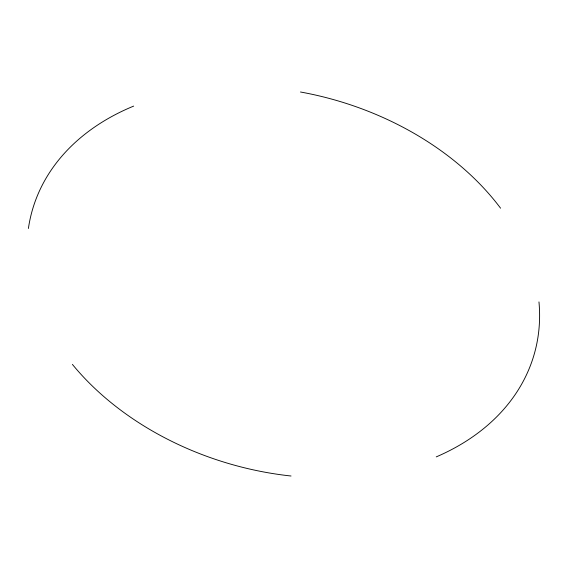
<?xml version="1.0" encoding="UTF-8"?>
<svg xmlns="http://www.w3.org/2000/svg" width="568" height="568" viewBox="0 0 568 568"><rect width="100%" height="100%" fill="white"/><g stroke="black" fill="none" stroke-linecap="round" stroke-linejoin="round"><path stroke-width="0.85" d="M538.968 301.92A261.074 189.378 16 0 1 436.238 456.892M291.036 476.005A261.074 189.378 16 0 1 72.399 364.393M28.4 228.485A261.074 189.378 16 0 1 133.665 106.102M300.465 91.995A261.074 189.378 16 0 1 500.578 208.2"/></g></svg>
